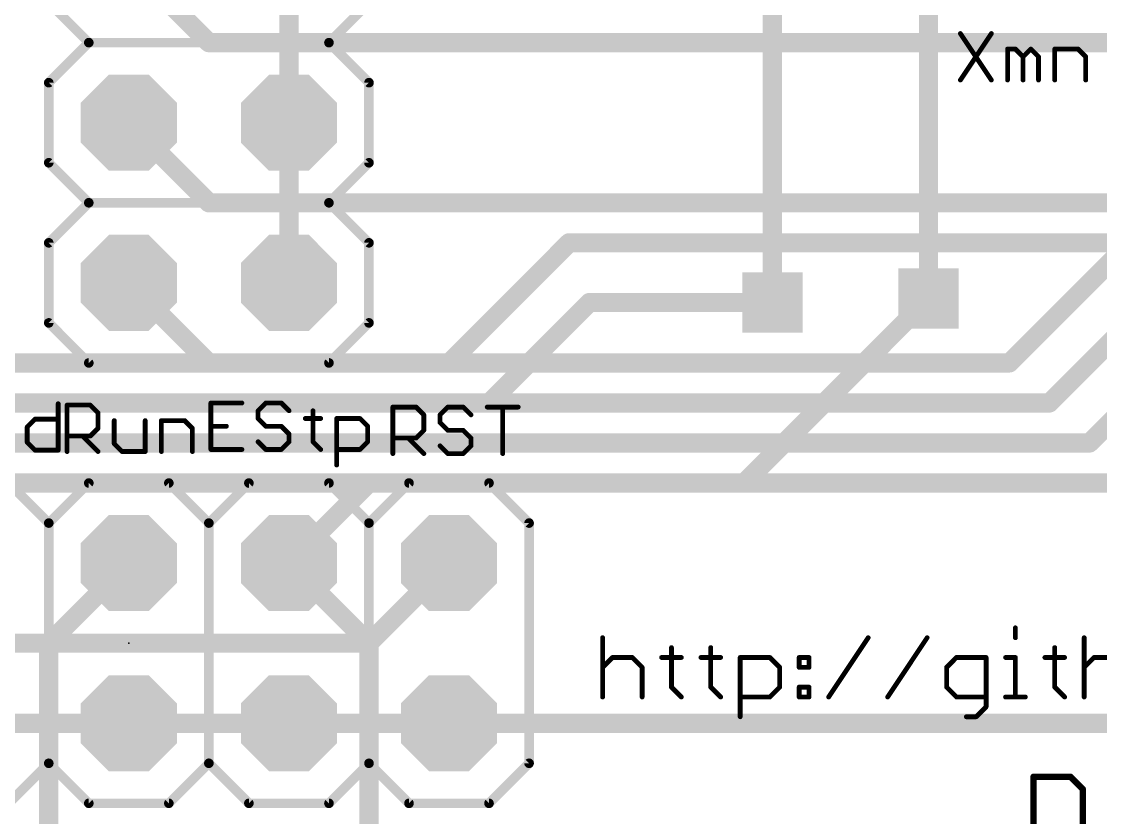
# Model space of a CAD drawing. Extents: x 6 to 93.4, y 7 to 66.
# Drawn here: x 45.29 to 62.4, y 16.29 to 28.91 of the extents above; entities that cross this region are included whole.
import ezdxf

# ---------------------------------------------------------------- set-up
doc = ezdxf.new("R2010")
doc.units = 0
for name, color, linetype in [('1', 22, 'CONTINUOUS'), ('112', 253, 'CONTINUOUS'), ('16', 175, 'CONTINUOUS'), ('17', 82, 'CONTINUOUS'), ('18', 82, 'CONTINUOUS'), ('21', 7, 'CONTINUOUS'), ('23', 7, 'CONTINUOUS'), ('51', 53, 'CONTINUOUS')]:
    doc.layers.add(name, color=color, linetype=linetype)

# ---------------------------------------------------------------- blocks, each defined once
blk = doc.blocks.new('RECT')
blk.add_solid([(-0.5, -0.5), (0.5, -0.5), (-0.5, 0.5), (0.5, 0.5)])
blk = doc.blocks.new('OCTAGONP')
at = {"const_width": 0.5}
blk.add_lwpolyline([(-0.25, -0.1036), (-0.25, 0.1036), (-0.1036, 0.25), (0.1036, 0.25), (0.25, 0.1036), (0.25, -0.1036), (0.1036, -0.25), (-0.1036, -0.25), (-0.25, -0.1036), (-0.25, 0.1036)], dxfattribs=at)
blk = doc.blocks.new('SQUAREV')
blk.add_solid([(-0.5, -0.5), (0.5, -0.5), (-0.5, 0.5), (0.5, 0.5)])

msp = doc.modelspace()

# ---------------------------------------------------------------- linework, layer by layer
at = {"layer": '1', "const_width": 0.3048}
for points in [[(57.2008, 30.48), (57.2008, 24.4526)], [(49.53, 29.845), (49.53, 27.305)], [(59.6773, 29.8323), (59.6773, 24.5161)], [(49.53, 24.765), (49.53, 27.305)], [(63.5, 26.035), (60.96, 23.495)], [(64.135, 25.4), (61.595, 22.86)], [(64.77, 24.765), (62.23, 22.225)], [(60.96, 23.495), (45.085, 23.495)], [(61.595, 22.86), (43.18, 22.86)], [(62.23, 22.225), (40.64, 22.225)], [(62.865, 21.59), (37.465, 21.59)], [(46.99, 20.32), (45.72, 19.05)], [(50.8, 19.05), (49.53, 20.32)], [(45.72, 19.05), (45.72, 15.875)], [(50.8, 15.24), (50.8, 19.05)]]:
    msp.add_lwpolyline(points, dxfattribs=at)
at = {"layer": '1', "const_width": 0.1524}
for points in [[(49.6062, 27.305, 1), (49.4538, 27.305)], [(49.4538, 27.305, 1), (49.6062, 27.305)], [(49.4538, 24.765, 1), (49.6062, 24.765)], [(57.1246, 24.4526, 1), (57.277, 24.4526)], [(59.6011, 24.5161, 1), (59.7535, 24.5161)], [(60.9061, 23.5489, 1), (61.0139, 23.4411)], [(60.96, 23.4188, 1), (60.96, 23.5712)], [(61.5411, 22.9139, 1), (61.6489, 22.8061)], [(61.595, 22.7838, 1), (61.595, 22.9362)], [(62.1761, 22.2789, 1), (62.2839, 22.1711)], [(62.23, 22.1488, 1), (62.23, 22.3012)], [(47.0439, 20.2661, 1), (46.9361, 20.3739)], [(49.5839, 20.3739, 1), (49.4761, 20.2661)], [(45.7962, 19.05, 1), (45.6438, 19.05)], [(45.6661, 19.1039, 1), (45.7739, 18.9961)], [(50.8762, 19.05, 1), (50.7238, 19.05)], [(50.7461, 18.9961, 1), (50.8539, 19.1039)]]:
    msp.add_lwpolyline(points, format="xyb", dxfattribs=at)
at = {"layer": '112'}
for points, const_width in [([(60.199, 28.7301, 1), (60.1672, 28.709)], 0.0381), ([(60.6904, 28.709, 1), (60.6587, 28.7301)], 0.0381), ([(60.9315, 28.4928, 1), (60.9315, 28.4547)], 0.0381), ([(60.9506, 28.4738, 1), (60.9125, 28.4738)], 0.0381), ([(61.0679, 28.4873, 1), (61.0409, 28.4603)], 0.0381), ([(61.0544, 28.4547, 1), (61.0544, 28.4928)], 0.0381), ([(61.3136, 28.4873, 1), (61.2867, 28.4603)], 0.0381), ([(61.3136, 28.4603, 1), (61.2867, 28.4873)], 0.0381), ([(61.699, 28.4738, 1), (61.6609, 28.4738)], 0.0381), ([(61.6799, 28.4928, 1), (61.6799, 28.4547)], 0.0381), ([(62.062, 28.4873, 1), (62.0351, 28.4603)], 0.0381), ([(62.0485, 28.4547, 1), (62.0485, 28.4928)], 0.0381), ([(61.1638, 28.3644, 1), (61.1907, 28.3374)], 0.0381), ([(61.1963, 28.3509, 1), (61.1582, 28.3509)], 0.0381), ([(61.1638, 28.3374, 1), (61.1907, 28.3644)], 0.0381), ([(61.4421, 28.3509, 1), (61.404, 28.3509)], 0.0381), ([(61.4095, 28.3374, 1), (61.4365, 28.3644)], 0.0381), ([(62.1905, 28.3509, 1), (62.1524, 28.3509)], 0.0381), ([(62.1579, 28.3374, 1), (62.1849, 28.3644)], 0.0381), ([(60.1672, 27.9929, 1), (60.199, 27.9717)], 0.0381), ([(60.6587, 27.9717, 1), (60.6904, 27.9929)], 0.0381), ([(60.9125, 27.9823, 1), (60.9506, 27.9823)], 0.0381), ([(61.1582, 27.9823, 1), (61.1963, 27.9823)], 0.0381), ([(61.404, 27.9823, 1), (61.4421, 27.9823)], 0.0381), ([(61.6609, 27.9823, 1), (61.699, 27.9823)], 0.0381), ([(62.1524, 27.9823, 1), (62.1905, 27.9823)], 0.0381), ([(45.8884, 22.8483, 1), (45.8503, 22.8483)], 0.0381), ([(46.0101, 22.8454, 1), (46.0101, 22.8073)], 0.0381), ([(46.0292, 22.8263, 1), (45.9911, 22.8263)], 0.0381), ([(46.3922, 22.8398, 1), (46.3652, 22.8129)], 0.0381), ([(46.3787, 22.8073, 1), (46.3787, 22.8454)], 0.0381), ([(48.2921, 22.8784, 1), (48.2921, 22.8403)], 0.0381), ([(48.3112, 22.8593, 1), (48.2731, 22.8593)], 0.0381), ([(48.7836, 22.8403, 1), (48.7836, 22.8784)], 0.0381), ([(49.027, 22.7499, 1), (49.054, 22.723)], 0.0381), ([(49.0596, 22.7365, 1), (49.0215, 22.7365)], 0.0381), ([(49.1634, 22.8784, 1), (49.1634, 22.8403)], 0.0381), ([(49.1769, 22.8459, 1), (49.1499, 22.8728)], 0.0381), ([(49.4226, 22.8728, 1), (49.3957, 22.8459)], 0.0381), ([(49.4091, 22.8403, 1), (49.4091, 22.8784)], 0.0381), ([(49.5185, 22.723, 1), (49.5455, 22.7499)], 0.0381), ([(49.9308, 22.7365, 1), (49.8927, 22.7365)], 0.0381), ([(51.1791, 22.8134, 1), (51.1791, 22.7753)], 0.0381), ([(51.1982, 22.7943, 1), (51.1601, 22.7943)], 0.0381), ([(51.5612, 22.8078, 1), (51.5342, 22.7809)], 0.0381), ([(51.5477, 22.7753, 1), (51.5477, 22.8134)], 0.0381), ([(52.0504, 22.8134, 1), (52.0504, 22.7753)], 0.0381), ([(52.0639, 22.7809, 1), (52.0369, 22.8078)], 0.0381), ([(52.3096, 22.8078, 1), (52.2827, 22.7809)], 0.0381), ([(52.2961, 22.7753, 1), (52.2961, 22.8134)], 0.0381), ([(52.6759, 22.8134, 1), (52.6759, 22.7753)], 0.0381), ([(52.9407, 22.7943, 1), (52.9026, 22.7943)], 0.0381), ([(53.1674, 22.7753, 1), (53.1674, 22.8134)], 0.0381), ([(45.5007, 22.6216, 1), (45.5007, 22.5835)], 0.0381), ([(45.5142, 22.5891, 1), (45.4873, 22.6161)], 0.0381), ([(45.8694, 22.5835, 1), (45.8694, 22.6216)], 0.0381), ([(46.5206, 22.7035, 1), (46.4825, 22.7035)], 0.0381), ([(46.4881, 22.69, 1), (46.5151, 22.7169)], 0.0381), ([(46.7776, 22.5806, 1), (46.7395, 22.5806)], 0.0381), ([(47.2691, 22.5806, 1), (47.2309, 22.5806)], 0.0381), ([(47.5069, 22.5996, 1), (47.5069, 22.5615)], 0.0381), ([(47.526, 22.5806, 1), (47.4879, 22.5806)], 0.0381), ([(47.889, 22.5941, 1), (47.8621, 22.5671)], 0.0381), ([(47.8755, 22.5615, 1), (47.8755, 22.5996)], 0.0381), ([(49.054, 22.6271, 1), (49.027, 22.6001)], 0.0381), ([(49.0215, 22.6136, 1), (49.0596, 22.6136)], 0.0381), ([(49.7889, 22.6326, 1), (49.7889, 22.5945)], 0.0381), ([(50.0347, 22.5945, 1), (50.0347, 22.6326)], 0.0381), ([(50.3069, 22.6136, 1), (50.2688, 22.6136)], 0.0381), ([(50.2879, 22.6326, 1), (50.2879, 22.5945)], 0.0381), ([(50.67, 22.6271, 1), (50.643, 22.6001)], 0.0381), ([(50.6565, 22.5945, 1), (50.6565, 22.6326)], 0.0381), ([(51.6896, 22.6715, 1), (51.6515, 22.6715)], 0.0381), ([(51.6571, 22.658, 1), (51.6841, 22.6849)], 0.0381), ([(51.9466, 22.6715, 1), (51.9085, 22.6715)], 0.0381), ([(51.914, 22.6849, 1), (51.941, 22.658)], 0.0381), ([(52.4055, 22.658, 1), (52.4325, 22.6849)], 0.0381), ([(45.3644, 22.4932, 1), (45.3913, 22.4662)], 0.0381), ([(45.3969, 22.4797, 1), (45.3588, 22.4797)], 0.0381), ([(46.4825, 22.4577, 1), (46.5206, 22.4577)], 0.0381), ([(46.5151, 22.4442, 1), (46.4881, 22.4712)], 0.0381), ([(48.0175, 22.4577, 1), (47.9794, 22.4577)], 0.0381), ([(47.9849, 22.4442, 1), (48.0119, 22.4712)], 0.0381), ([(48.2921, 22.5098, 1), (48.2921, 22.4717)], 0.0381), ([(48.5378, 22.4717, 1), (48.5378, 22.5098)], 0.0381), ([(49.1634, 22.5098, 1), (49.1634, 22.4717)], 0.0381), ([(49.1499, 22.4772, 1), (49.1769, 22.5042)], 0.0381), ([(49.4226, 22.5042, 1), (49.3957, 22.4772)], 0.0381), ([(49.4091, 22.4717, 1), (49.4091, 22.5098)], 0.0381), ([(50.7984, 22.4907, 1), (50.7603, 22.4907)], 0.0381), ([(50.7659, 22.4772, 1), (50.7928, 22.5042)], 0.0381), ([(51.6515, 22.4257, 1), (51.6896, 22.4257)], 0.0381), ([(51.6841, 22.4122, 1), (51.6571, 22.4392)], 0.0381), ([(51.941, 22.5621, 1), (51.914, 22.5351)], 0.0381), ([(51.9085, 22.5486, 1), (51.9466, 22.5486)], 0.0381), ([(52.0504, 22.4448, 1), (52.0504, 22.4067)], 0.0381), ([(52.0369, 22.4122, 1), (52.0639, 22.4392)], 0.0381), ([(52.3096, 22.4392, 1), (52.2827, 22.4122)], 0.0381), ([(52.2961, 22.4067, 1), (52.2961, 22.4448)], 0.0381), ([(45.3913, 22.2474, 1), (45.3644, 22.2205)], 0.0381), ([(45.3588, 22.234, 1), (45.3969, 22.234)], 0.0381), ([(46.0101, 22.3539, 1), (46.0101, 22.3158)], 0.0381), ([(46.2693, 22.3483, 1), (46.2424, 22.3214)], 0.0381), ([(46.3652, 22.3483, 1), (46.3922, 22.3214)], 0.0381), ([(46.3787, 22.3158, 1), (46.3787, 22.3539)], 0.0381), ([(49.054, 22.2584, 1), (49.027, 22.2315)], 0.0381), ([(49.5511, 22.3678, 1), (49.513, 22.3678)], 0.0381), ([(49.513, 22.245, 1), (49.5511, 22.245)], 0.0381), ([(49.5185, 22.3544, 1), (49.5455, 22.3813)], 0.0381), ([(49.5455, 22.2315, 1), (49.5185, 22.2584)], 0.0381), ([(49.8927, 22.245, 1), (49.9308, 22.245)], 0.0381), ([(49.9253, 22.2584, 1), (49.8983, 22.2315)], 0.0381), ([(50.7603, 22.245, 1), (50.7984, 22.245)], 0.0381), ([(50.7928, 22.2315, 1), (50.7659, 22.2584)], 0.0381), ([(51.1791, 22.3219, 1), (51.1791, 22.2838)], 0.0381), ([(51.4383, 22.3163, 1), (51.4114, 22.2894)], 0.0381), ([(51.5342, 22.3163, 1), (51.5612, 22.2894)], 0.0381), ([(51.5477, 22.2838, 1), (51.5477, 22.3219)], 0.0381), ([(52.4381, 22.3028, 1), (52.4, 22.3028)], 0.0381), ([(52.4055, 22.2894, 1), (52.4325, 22.3163)], 0.0381), ([(45.5007, 22.1302, 1), (45.5007, 22.0921)], 0.0381), ([(45.4873, 22.0976, 1), (45.5142, 22.1246)], 0.0381), ([(45.8503, 22.1111, 1), (45.8884, 22.1111)], 0.0381), ([(45.8694, 22.0921, 1), (45.8694, 22.1302)], 0.0381), ([(45.9911, 22.0891, 1), (46.0292, 22.0891)], 0.0381), ([(46.4881, 22.0756, 1), (46.5151, 22.1026)], 0.0381), ([(46.772, 22.2254, 1), (46.745, 22.1985)], 0.0381), ([(46.7395, 22.212, 1), (46.7776, 22.212)], 0.0381), ([(46.8814, 22.1082, 1), (46.8814, 22.0701)], 0.0381), ([(46.8679, 22.0756, 1), (46.8949, 22.1026)], 0.0381), ([(47.2309, 22.0891, 1), (47.2691, 22.0891)], 0.0381), ([(47.25, 22.0701, 1), (47.25, 22.1082)], 0.0381), ([(47.4879, 22.0891, 1), (47.526, 22.0891)], 0.0381), ([(47.9794, 22.0891, 1), (48.0175, 22.0891)], 0.0381), ([(48.2921, 22.1411, 1), (48.2921, 22.103)], 0.0381), ([(48.2731, 22.1221, 1), (48.3112, 22.1221)], 0.0381), ([(48.7836, 22.103, 1), (48.7836, 22.1411)], 0.0381), ([(49.1634, 22.1411, 1), (49.1634, 22.103)], 0.0381), ([(49.1499, 22.1086, 1), (49.1769, 22.1356)], 0.0381), ([(49.3957, 22.1356, 1), (49.4226, 22.1086)], 0.0381), ([(49.4091, 22.103, 1), (49.4091, 22.1411)], 0.0381), ([(50.0212, 22.1086, 1), (50.0481, 22.1356)], 0.0381), ([(50.2879, 22.1411, 1), (50.2879, 22.103)], 0.0381), ([(50.643, 22.1356, 1), (50.67, 22.1086)], 0.0381), ([(50.6565, 22.103, 1), (50.6565, 22.1411)], 0.0381), ([(51.6571, 22.0436, 1), (51.6841, 22.0706)], 0.0381), ([(51.941, 22.1934, 1), (51.914, 22.1665)], 0.0381), ([(52.0504, 22.0762, 1), (52.0504, 22.0381)], 0.0381), ([(52.0369, 22.0436, 1), (52.0639, 22.0706)], 0.0381), ([(52.2827, 22.0706, 1), (52.3096, 22.0436)], 0.0381), ([(52.2961, 22.0381, 1), (52.2961, 22.0762)], 0.0381), ([(52.4, 22.18, 1), (52.4381, 22.18)], 0.0381), ([(52.4325, 22.1665, 1), (52.4055, 22.1934)], 0.0381), ([(51.1601, 22.0571, 1), (51.1982, 22.0571)], 0.0381), ([(52.9026, 22.0571, 1), (52.9407, 22.0571)], 0.0381), ([(50.2688, 21.8764, 1), (50.3069, 21.8764)], 0.0381), ([(54.5257, 19.1367, 1), (54.4876, 19.1367)], 0.0381), ([(58.7357, 19.1261, 1), (58.704, 19.1473)], 0.0381), ([(59.6713, 19.1261, 1), (59.6396, 19.1473)], 0.0381), ([(61.0752, 19.2935, 1), (61.0371, 19.2935)], 0.0381), ([(62.1658, 19.1367, 1), (62.1277, 19.1367)], 0.0381), ([(55.618, 18.9799, 1), (55.5799, 18.9799)], 0.0381), ([(56.2417, 18.9799, 1), (56.2036, 18.9799)], 0.0381), ([(61.0371, 19.1367, 1), (61.0752, 19.1367)], 0.0381), ([(61.6989, 18.9799, 1), (61.6608, 18.9799)], 0.0381), ([(54.6634, 18.8422, 1), (54.6634, 18.8041)], 0.0381), ([(54.6769, 18.8097, 1), (54.65, 18.8366)], 0.0381), ([(54.9904, 18.8366, 1), (54.9635, 18.8097)], 0.0381), ([(54.977, 18.8041, 1), (54.977, 18.8422)], 0.0381), ([(55.4422, 18.8422, 1), (55.4422, 18.8041)], 0.0381), ([(55.7557, 18.8041, 1), (55.7557, 18.8422)], 0.0381), ([(56.0659, 18.8422, 1), (56.0659, 18.8041)], 0.0381), ([(56.3794, 18.8041, 1), (56.3794, 18.8422)], 0.0381), ([(56.7086, 18.8232, 1), (56.6705, 18.8232)], 0.0381), ([(56.6895, 18.8422, 1), (56.6895, 18.8041)], 0.0381), ([(57.1733, 18.8366, 1), (57.1464, 18.8097)], 0.0381), ([(57.1598, 18.8041, 1), (57.1598, 18.8422)], 0.0381), ([(57.6441, 18.8232, 1), (57.606, 18.8232)], 0.0381), ([(57.6251, 18.8422, 1), (57.6251, 18.8041)], 0.0381), ([(57.8009, 18.8232, 1), (57.7628, 18.8232)], 0.0381), ([(57.7818, 18.8041, 1), (57.7818, 18.8422)], 0.0381), ([(60.1206, 18.8422, 1), (60.1206, 18.8041)], 0.0381), ([(60.1341, 18.8097, 1), (60.1072, 18.8366)], 0.0381), ([(60.61, 18.8232, 1), (60.5719, 18.8232)], 0.0381), ([(60.5909, 18.8041, 1), (60.5909, 18.8422)], 0.0381), ([(60.8994, 18.8422, 1), (60.8994, 18.8041)], 0.0381), ([(61.0752, 18.8232, 1), (61.0371, 18.8232)], 0.0381), ([(61.0561, 18.8041, 1), (61.0561, 18.8422)], 0.0381), ([(61.5231, 18.8422, 1), (61.5231, 18.8041)], 0.0381), ([(61.8366, 18.8041, 1), (61.8366, 18.8422)], 0.0381), ([(62.3035, 18.8422, 1), (62.3035, 18.8041)], 0.0381), ([(62.317, 18.8097, 1), (62.29, 18.8366)], 0.0381), ([(54.4932, 18.6799, 1), (54.5201, 18.6529)], 0.0381), ([(55.1528, 18.6664, 1), (55.1147, 18.6664)], 0.0381), ([(55.1203, 18.6529, 1), (55.1472, 18.6799)], 0.0381), ([(57.3357, 18.6664, 1), (57.2976, 18.6664)], 0.0381), ([(57.3031, 18.6529, 1), (57.3301, 18.6799)], 0.0381), ([(57.6251, 18.6854, 1), (57.6251, 18.6473)], 0.0381), ([(57.606, 18.6664, 1), (57.6441, 18.6664)], 0.0381), ([(57.7628, 18.6664, 1), (57.8009, 18.6664)], 0.0381), ([(57.7818, 18.6473, 1), (57.7818, 18.6854)], 0.0381), ([(59.9504, 18.6799, 1), (59.9773, 18.6529)], 0.0381), ([(59.9829, 18.6664, 1), (59.9448, 18.6664)], 0.0381), ([(62.1333, 18.6799, 1), (62.1602, 18.6529)], 0.0381), ([(55.6124, 18.3663, 1), (55.5855, 18.3394)], 0.0381), ([(55.5799, 18.3529, 1), (55.618, 18.3529)], 0.0381), ([(56.2361, 18.3663, 1), (56.2092, 18.3394)], 0.0381), ([(56.2036, 18.3529, 1), (56.2417, 18.3529)], 0.0381), ([(57.2976, 18.3529, 1), (57.3357, 18.3529)], 0.0381), ([(57.3301, 18.3394, 1), (57.3031, 18.3663)], 0.0381), ([(57.6251, 18.3719, 1), (57.6251, 18.3338)], 0.0381), ([(57.6441, 18.3529, 1), (57.606, 18.3529)], 0.0381), ([(57.8009, 18.3529, 1), (57.7628, 18.3529)], 0.0381), ([(57.7818, 18.3338, 1), (57.7818, 18.3719)], 0.0381), ([(59.9773, 18.3663, 1), (59.9504, 18.3394)], 0.0381), ([(59.9448, 18.3529, 1), (59.9829, 18.3529)], 0.0381), ([(61.6933, 18.3663, 1), (61.6664, 18.3394)], 0.0381), ([(61.6608, 18.3529, 1), (61.6989, 18.3529)], 0.0381), ([(54.4876, 18.1961, 1), (54.5257, 18.1961)], 0.0381), ([(55.1147, 18.1961, 1), (55.1528, 18.1961)], 0.0381), ([(55.7423, 18.1826, 1), (55.7692, 18.2096)], 0.0381), ([(56.3659, 18.1826, 1), (56.3929, 18.2096)], 0.0381), ([(56.6895, 18.2152, 1), (56.6895, 18.1771)], 0.0381), ([(57.1464, 18.2096, 1), (57.1733, 18.1826)], 0.0381), ([(57.1598, 18.1771, 1), (57.1598, 18.2152)], 0.0381), ([(57.6251, 18.2152, 1), (57.6251, 18.1771)], 0.0381), ([(57.606, 18.1961, 1), (57.6441, 18.1961)], 0.0381), ([(57.7628, 18.1961, 1), (57.8009, 18.1961)], 0.0381), ([(57.7818, 18.1771, 1), (57.7818, 18.2152)], 0.0381), ([(58.077, 18.2067, 1), (58.1087, 18.1855)], 0.0381), ([(59.0125, 18.2067, 1), (59.0442, 18.1855)], 0.0381), ([(60.1206, 18.2152, 1), (60.1206, 18.1771)], 0.0381), ([(60.1072, 18.1826, 1), (60.1341, 18.2096)], 0.0381), ([(60.5909, 18.1771, 1), (60.5909, 18.2152)], 0.0381), ([(60.8994, 18.2152, 1), (60.8994, 18.1771)], 0.0381), ([(61.0371, 18.1961, 1), (61.0752, 18.1961)], 0.0381), ([(61.2129, 18.1771, 1), (61.2129, 18.2152)], 0.0381), ([(61.8231, 18.1826, 1), (61.8501, 18.2096)], 0.0381), ([(62.1277, 18.1961, 1), (62.1658, 18.1961)], 0.0381), ([(60.5719, 18.0393, 1), (60.61, 18.0393)], 0.0381), ([(60.6044, 18.0259, 1), (60.5775, 18.0528)], 0.0381), ([(56.6705, 17.8826, 1), (56.7086, 17.8826)], 0.0381), ([(60.2774, 17.9016, 1), (60.2774, 17.8635)], 0.0381), ([(60.4207, 17.896, 1), (60.4476, 17.8691)], 0.0381), ([(60.4342, 17.8635, 1), (60.4342, 17.9016)], 0.0381), ([(61.3694, 16.9312, 1), (61.3186, 16.9312)], 0.0508), ([(61.344, 16.9566, 1), (61.344, 16.9058)], 0.0508), ([(61.9467, 16.9492, 1), (61.9107, 16.9132)], 0.0508), ([(61.9287, 16.9058, 1), (61.9287, 16.9566)], 0.0508), ([(62.149, 16.7363, 1), (62.0982, 16.7363)], 0.0508), ([(62.1056, 16.7183, 1), (62.1416, 16.7543)], 0.0508)]:
    msp.add_lwpolyline(points, format="xyb", dxfattribs=dict(at, const_width=const_width))
for points, const_width in [([(60.1831, 28.7195), (60.6746, 27.9823)], 0.0762), ([(60.6746, 28.7195), (60.1831, 27.9823)], 0.0762), ([(60.9315, 27.9823), (60.9315, 28.4738)], 0.0762), ([(60.9315, 28.4738), (61.0544, 28.4738)], 0.0762), ([(61.0544, 28.4738), (61.1773, 28.3509)], 0.0762), ([(61.1773, 28.3509), (61.3001, 28.4738)], 0.0762), ([(61.3001, 28.4738), (61.423, 28.3509)], 0.0762), ([(61.6799, 27.9823), (61.6799, 28.4738)], 0.0762), ([(61.6799, 28.4738), (62.0485, 28.4738)], 0.0762), ([(62.0485, 28.4738), (62.1714, 28.3509)], 0.0762), ([(61.1773, 28.3509), (61.1773, 27.9823)], 0.0762), ([(61.423, 28.3509), (61.423, 27.9823)], 0.0762), ([(62.1714, 28.3509), (62.1714, 27.9823)], 0.0762), ([(45.8694, 22.8483), (45.8694, 22.1111)], 0.0762), ([(46.0101, 22.0891), (46.0101, 22.8263)], 0.0762), ([(46.0101, 22.8263), (46.3787, 22.8263)], 0.0762), ([(46.3787, 22.8263), (46.5016, 22.7035)], 0.0762), ([(48.7836, 22.8593), (48.2921, 22.8593)], 0.0762), ([(48.2921, 22.8593), (48.2921, 22.1221)], 0.0762), ([(49.1634, 22.8593), (49.0405, 22.7365)], 0.0762), ([(49.0405, 22.7365), (49.0405, 22.6136)], 0.0762), ([(49.4091, 22.8593), (49.1634, 22.8593)], 0.0762), ([(49.532, 22.7365), (49.4091, 22.8593)], 0.0762), ([(49.9118, 22.7365), (49.9118, 22.245)], 0.0762), ([(51.1791, 22.0571), (51.1791, 22.7943)], 0.0762), ([(51.1791, 22.7943), (51.5477, 22.7943)], 0.0762), ([(51.5477, 22.7943), (51.6706, 22.6715)], 0.0762), ([(52.0504, 22.7943), (51.9275, 22.6715)], 0.0762), ([(52.2961, 22.7943), (52.0504, 22.7943)], 0.0762), ([(52.419, 22.6715), (52.2961, 22.7943)], 0.0762), ([(52.6759, 22.7943), (53.1674, 22.7943)], 0.0762), ([(52.9217, 22.0571), (52.9217, 22.7943)], 0.0762), ([(45.3779, 22.4797), (45.5007, 22.6026)], 0.0762), ([(45.5007, 22.6026), (45.8694, 22.6026)], 0.0762), ([(46.5016, 22.7035), (46.5016, 22.4577)], 0.0762), ([(46.7585, 22.5806), (46.7585, 22.212)], 0.0762), ([(47.25, 22.0891), (47.25, 22.5806)], 0.0762), ([(47.5069, 22.0891), (47.5069, 22.5806)], 0.0762), ([(47.5069, 22.5806), (47.8755, 22.5806)], 0.0762), ([(47.8755, 22.5806), (47.9984, 22.4577)], 0.0762), ([(49.0405, 22.6136), (49.1634, 22.4907)], 0.0762), ([(49.7889, 22.6136), (50.0347, 22.6136)], 0.0762), ([(50.2879, 21.8764), (50.2879, 22.6136)], 0.0762), ([(50.2879, 22.6136), (50.6565, 22.6136)], 0.0762), ([(50.6565, 22.6136), (50.7794, 22.4907)], 0.0762), ([(51.6706, 22.6715), (51.6706, 22.4257)], 0.0762), ([(51.9275, 22.6715), (51.9275, 22.5486)], 0.0762), ([(45.3779, 22.234), (45.3779, 22.4797)], 0.0762), ([(46.5016, 22.4577), (46.3787, 22.3348)], 0.0762), ([(47.9984, 22.4577), (47.9984, 22.0891)], 0.0762), ([(48.2921, 22.4907), (48.5378, 22.4907)], 0.0762), ([(49.1634, 22.4907), (49.4091, 22.4907)], 0.0762), ([(49.4091, 22.4907), (49.532, 22.3678)], 0.0762), ([(50.7794, 22.4907), (50.7794, 22.245)], 0.0762), ([(51.6706, 22.4257), (51.5477, 22.3028)], 0.0762), ([(51.9275, 22.5486), (52.0504, 22.4257)], 0.0762), ([(52.0504, 22.4257), (52.2961, 22.4257)], 0.0762), ([(52.2961, 22.4257), (52.419, 22.3028)], 0.0762), ([(45.5007, 22.1111), (45.3779, 22.234)], 0.0762), ([(46.3787, 22.3348), (46.0101, 22.3348)], 0.0762), ([(46.2558, 22.3348), (46.5016, 22.0891)], 0.0762), ([(49.1634, 22.1221), (49.0405, 22.245)], 0.0762), ([(49.532, 22.245), (49.4091, 22.1221)], 0.0762), ([(49.532, 22.3678), (49.532, 22.245)], 0.0762), ([(49.9118, 22.245), (50.0347, 22.1221)], 0.0762), ([(50.7794, 22.245), (50.6565, 22.1221)], 0.0762), ([(51.5477, 22.3028), (51.1791, 22.3028)], 0.0762), ([(51.4248, 22.3028), (51.6706, 22.0571)], 0.0762), ([(52.419, 22.3028), (52.419, 22.18)], 0.0762), ([(45.8694, 22.1111), (45.5007, 22.1111)], 0.0762), ([(46.7585, 22.212), (46.8814, 22.0891)], 0.0762), ([(46.8814, 22.0891), (47.25, 22.0891)], 0.0762), ([(48.2921, 22.1221), (48.7836, 22.1221)], 0.0762), ([(49.4091, 22.1221), (49.1634, 22.1221)], 0.0762), ([(50.6565, 22.1221), (50.2879, 22.1221)], 0.0762), ([(52.0504, 22.0571), (51.9275, 22.18)], 0.0762), ([(52.2961, 22.0571), (52.0504, 22.0571)], 0.0762), ([(52.419, 22.18), (52.2961, 22.0571)], 0.0762), ([(54.5067, 19.1367), (54.5067, 18.1961)], 0.0762), ([(58.0928, 18.1961), (58.7199, 19.1367)], 0.0762), ([(59.0283, 18.1961), (59.6554, 19.1367)], 0.0762), ([(61.0561, 19.2935), (61.0561, 19.1367)], 0.0762), ([(62.1467, 19.1367), (62.1467, 18.1961)], 0.0762), ([(55.599, 18.9799), (55.599, 18.3529)], 0.0762), ([(56.2226, 18.9799), (56.2226, 18.3529)], 0.0762), ([(61.6798, 18.9799), (61.6798, 18.3529)], 0.0762), ([(54.5067, 18.6664), (54.6634, 18.8232)], 0.0762), ([(54.6634, 18.8232), (54.977, 18.8232)], 0.0762), ([(54.977, 18.8232), (55.1337, 18.6664)], 0.0762), ([(55.4422, 18.8232), (55.7557, 18.8232)], 0.0762), ([(56.0659, 18.8232), (56.3794, 18.8232)], 0.0762), ([(56.6895, 17.8826), (56.6895, 18.8232)], 0.0762), ([(56.6895, 18.8232), (57.1598, 18.8232)], 0.0762), ([(57.1598, 18.8232), (57.3166, 18.6664)], 0.0762), ([(57.6251, 18.8232), (57.7818, 18.8232)], 0.0762), ([(57.6251, 18.6664), (57.6251, 18.8232)], 0.0762), ([(57.7818, 18.8232), (57.7818, 18.6664)], 0.0762), ([(60.1206, 18.8232), (59.9639, 18.6664)], 0.0762), ([(60.5909, 18.8232), (60.1206, 18.8232)], 0.0762), ([(60.5909, 18.0393), (60.5909, 18.8232)], 0.0762), ([(60.8994, 18.8232), (61.0561, 18.8232)], 0.0762), ([(61.0561, 18.8232), (61.0561, 18.1961)], 0.0762), ([(61.5231, 18.8232), (61.8366, 18.8232)], 0.0762), ([(62.1467, 18.6664), (62.3035, 18.8232)], 0.0762), ([(62.3035, 18.8232), (62.617, 18.8232)], 0.0762), ([(55.1337, 18.6664), (55.1337, 18.1961)], 0.0762), ([(57.3166, 18.6664), (57.3166, 18.3529)], 0.0762), ([(57.7818, 18.6664), (57.6251, 18.6664)], 0.0762), ([(59.9639, 18.6664), (59.9639, 18.3529)], 0.0762), ([(55.599, 18.3529), (55.7557, 18.1961)], 0.0762), ([(56.2226, 18.3529), (56.3794, 18.1961)], 0.0762), ([(57.3166, 18.3529), (57.1598, 18.1961)], 0.0762), ([(57.6251, 18.3529), (57.7818, 18.3529)], 0.0762), ([(57.6251, 18.1961), (57.6251, 18.3529)], 0.0762), ([(57.7818, 18.3529), (57.7818, 18.1961)], 0.0762), ([(59.9639, 18.3529), (60.1206, 18.1961)], 0.0762), ([(61.6798, 18.3529), (61.8366, 18.1961)], 0.0762), ([(57.1598, 18.1961), (56.6895, 18.1961)], 0.0762), ([(57.7818, 18.1961), (57.6251, 18.1961)], 0.0762), ([(60.1206, 18.1961), (60.5909, 18.1961)], 0.0762), ([(60.8994, 18.1961), (61.2129, 18.1961)], 0.0762), ([(60.4342, 17.8826), (60.5909, 18.0393)], 0.0762), ([(60.2774, 17.8826), (60.4342, 17.8826)], 0.0762), ([(61.344, 16.9312), (61.344, 15.7618)], 0.1016), ([(61.9287, 16.9312), (61.344, 16.9312)], 0.1016), ([(62.1236, 16.7363), (61.9287, 16.9312)], 0.1016), ([(62.1236, 15.9567), (62.1236, 16.7363)], 0.1016)]:
    msp.add_lwpolyline(points, dxfattribs=dict(at, const_width=const_width))
at = {"layer": '16', "const_width": 0.3048}
for points in [[(48.26, 28.575), (46.99, 29.845)], [(64.77, 28.575), (48.26, 28.575)], [(48.26, 26.035), (46.99, 27.305)], [(69.215, 26.035), (48.26, 26.035)], [(52.07, 23.495), (53.975, 25.4)], [(53.975, 25.4), (74.295, 25.4)], [(48.26, 23.495), (46.99, 24.765)], [(59.6773, 24.5161), (56.7512, 21.59)], [(52.705, 22.86), (54.2976, 24.4526)], [(54.2976, 24.4526), (57.2008, 24.4526)], [(52.07, 23.495), (48.26, 23.495)], [(28.575, 22.86), (52.705, 22.86)], [(50.8, 21.59), (49.53, 20.32)], [(56.7512, 21.59), (50.8, 21.59)], [(50.8, 19.05), (52.07, 20.32)], [(39.37, 19.05), (50.8, 19.05)], [(44.45, 17.78), (46.99, 17.78)], [(46.99, 17.78), (49.53, 17.78)], [(49.53, 17.78), (52.07, 17.78)], [(49.53, 17.78), (79.375, 17.78)]]:
    msp.add_lwpolyline(points, dxfattribs=at)
at = {"layer": '16', "const_width": 0.1524}
for points in [[(48.26, 28.6512, 1), (48.26, 28.4988)], [(48.2061, 28.5211, 1), (48.3139, 28.6289)], [(47.0439, 27.3589, 1), (46.9361, 27.2511)], [(48.26, 26.1112, 1), (48.26, 25.9588)], [(48.2061, 25.9811, 1), (48.3139, 26.0889)], [(53.975, 25.4762, 1), (53.975, 25.3238)], [(54.0289, 25.3461, 1), (53.9211, 25.4539)], [(47.0439, 24.8189, 1), (46.9361, 24.7111)], [(59.7312, 24.4622, 1), (59.6234, 24.57)], [(54.2976, 24.5288, 1), (54.2976, 24.3764)], [(54.3515, 24.3987, 1), (54.2437, 24.5065)], [(57.2008, 24.3764, 1), (57.2008, 24.5288)], [(48.26, 23.5712, 1), (48.26, 23.4188)], [(48.2061, 23.4411, 1), (48.3139, 23.5489)], [(52.0161, 23.5489, 1), (52.1239, 23.4411)], [(52.07, 23.4188, 1), (52.07, 23.5712)], [(52.6511, 22.9139, 1), (52.7589, 22.8061)], [(52.705, 22.7838, 1), (52.705, 22.9362)], [(50.8, 21.6662, 1), (50.8, 21.5138)], [(50.8539, 21.5361, 1), (50.7461, 21.6439)], [(56.7512, 21.5138, 1), (56.7512, 21.6662)], [(56.6973, 21.6439, 1), (56.8051, 21.5361)], [(49.4761, 20.3739, 1), (49.5839, 20.2661)], [(52.1239, 20.2661, 1), (52.0161, 20.3739)], [(50.7461, 19.1039, 1), (50.8539, 18.9961)], [(50.8, 18.9738, 1), (50.8, 19.1262)], [(46.99, 17.8562, 1), (46.99, 17.7038)], [(46.99, 17.7038, 1), (46.99, 17.8562)], [(49.53, 17.8562, 1), (49.53, 17.7038)], [(49.53, 17.8562, 1), (49.53, 17.7038)], [(49.53, 17.7038, 1), (49.53, 17.8562)], [(52.07, 17.7038, 1), (52.07, 17.8562)]]:
    msp.add_lwpolyline(points, format="xyb", dxfattribs=at)
at = {"layer": '21', "const_width": 0.1524}
for points in [[(46.355, 28.575), (45.72, 29.21)], [(50.8, 29.21), (50.165, 28.575)], [(46.355, 28.575), (45.72, 27.94)], [(50.165, 28.575), (46.355, 28.575)], [(50.165, 28.575), (50.8, 27.94)], [(45.72, 26.67), (45.72, 27.94)], [(50.8, 27.94), (50.8, 26.67)], [(46.355, 26.035), (45.72, 26.67)], [(50.165, 26.035), (50.8, 26.67)], [(46.355, 26.035), (45.72, 25.4)], [(50.165, 26.035), (46.355, 26.035)], [(50.165, 26.035), (50.8, 25.4)], [(45.72, 24.13), (45.72, 25.4)], [(50.8, 25.4), (50.8, 24.13)], [(46.355, 23.495), (45.72, 24.13)], [(50.165, 23.495), (50.8, 24.13)], [(50.165, 23.495), (46.355, 23.495)], [(45.085, 21.59), (45.72, 20.955)], [(45.72, 20.955), (46.355, 21.59)], [(46.355, 21.59), (47.625, 21.59)], [(47.625, 21.59), (48.26, 20.955)], [(48.26, 20.955), (48.895, 21.59)], [(48.895, 21.59), (50.165, 21.59)], [(50.165, 21.59), (50.8, 20.955)], [(50.8, 20.955), (51.435, 21.59)], [(51.435, 21.59), (52.705, 21.59)], [(52.705, 21.59), (53.34, 20.955)], [(45.72, 20.955), (45.72, 17.145)], [(48.26, 20.955), (48.26, 17.145)], [(50.8, 20.955), (50.8, 17.145)], [(53.34, 20.955), (53.34, 17.145)], [(45.085, 16.51), (45.72, 17.145)], [(45.72, 17.145), (46.355, 16.51)], [(47.625, 16.51), (48.26, 17.145)], [(48.26, 17.145), (48.895, 16.51)], [(50.165, 16.51), (50.8, 17.145)], [(50.8, 17.145), (51.435, 16.51)], [(52.705, 16.51), (53.34, 17.145)], [(46.355, 16.51), (47.625, 16.51)], [(48.895, 16.51), (50.165, 16.51)], [(51.435, 16.51), (52.705, 16.51)]]:
    msp.add_lwpolyline(points, dxfattribs=at)
at = {"layer": '21', "const_width": 0.0762}
for points in [[(46.355, 28.6131, 1), (46.355, 28.5369)], [(46.3819, 28.5481, 1), (46.3281, 28.6019)], [(46.3281, 28.5481, 1), (46.3819, 28.6019)], [(50.1919, 28.6019, 1), (50.1381, 28.5481)], [(50.1381, 28.6019, 1), (50.1919, 28.5481)], [(50.165, 28.5369, 1), (50.165, 28.6131)], [(45.7581, 27.94, 1), (45.6819, 27.94)], [(45.6931, 27.9669, 1), (45.7469, 27.9131)], [(50.8381, 27.94, 1), (50.7619, 27.94)], [(50.7731, 27.9131, 1), (50.8269, 27.9669)], [(45.6819, 26.67, 1), (45.7581, 26.67)], [(45.7469, 26.6969, 1), (45.6931, 26.6431)], [(50.7619, 26.67, 1), (50.8381, 26.67)], [(50.8269, 26.6431, 1), (50.7731, 26.6969)], [(46.355, 26.0731, 1), (46.355, 25.9969)], [(46.3819, 26.0081, 1), (46.3281, 26.0619)], [(46.3281, 26.0081, 1), (46.3819, 26.0619)], [(50.1919, 26.0619, 1), (50.1381, 26.0081)], [(50.1381, 26.0619, 1), (50.1919, 26.0081)], [(50.165, 25.9969, 1), (50.165, 26.0731)], [(45.7581, 25.4, 1), (45.6819, 25.4)], [(45.6931, 25.4269, 1), (45.7469, 25.3731)], [(50.8381, 25.4, 1), (50.7619, 25.4)], [(50.7731, 25.3731, 1), (50.8269, 25.4269)], [(45.6819, 24.13, 1), (45.7581, 24.13)], [(45.7469, 24.1569, 1), (45.6931, 24.1031)], [(50.7619, 24.13, 1), (50.8381, 24.13)], [(50.8269, 24.1031, 1), (50.7731, 24.1569)], [(46.355, 23.5331, 1), (46.355, 23.4569)], [(46.3281, 23.4681, 1), (46.3819, 23.5219)], [(50.1381, 23.5219, 1), (50.1919, 23.4681)], [(50.165, 23.4569, 1), (50.165, 23.5331)], [(46.355, 21.6281, 1), (46.355, 21.5519)], [(46.3819, 21.5631, 1), (46.3281, 21.6169)], [(47.6519, 21.6169, 1), (47.5981, 21.5631)], [(47.625, 21.5519, 1), (47.625, 21.6281)], [(48.895, 21.6281, 1), (48.895, 21.5519)], [(48.9219, 21.5631, 1), (48.8681, 21.6169)], [(50.1919, 21.6169, 1), (50.1381, 21.5631)], [(50.165, 21.5519, 1), (50.165, 21.6281)], [(51.435, 21.6281, 1), (51.435, 21.5519)], [(51.4619, 21.5631, 1), (51.4081, 21.6169)], [(52.7319, 21.6169, 1), (52.6781, 21.5631)], [(52.705, 21.5519, 1), (52.705, 21.6281)], [(45.7581, 20.955, 1), (45.6819, 20.955)], [(45.6931, 20.9819, 1), (45.7469, 20.9281)], [(45.6931, 20.9281, 1), (45.7469, 20.9819)], [(48.2981, 20.955, 1), (48.2219, 20.955)], [(48.2331, 20.9819, 1), (48.2869, 20.9281)], [(48.2331, 20.9281, 1), (48.2869, 20.9819)], [(50.8381, 20.955, 1), (50.7619, 20.955)], [(50.7731, 20.9819, 1), (50.8269, 20.9281)], [(50.7731, 20.9281, 1), (50.8269, 20.9819)], [(53.3781, 20.955, 1), (53.3019, 20.955)], [(53.3131, 20.9281, 1), (53.3669, 20.9819)], [(45.6819, 17.145, 1), (45.7581, 17.145)], [(45.7469, 17.1719, 1), (45.6931, 17.1181)], [(45.7469, 17.1181, 1), (45.6931, 17.1719)], [(48.2219, 17.145, 1), (48.2981, 17.145)], [(48.2869, 17.1719, 1), (48.2331, 17.1181)], [(48.2869, 17.1181, 1), (48.2331, 17.1719)], [(50.7619, 17.145, 1), (50.8381, 17.145)], [(50.8269, 17.1719, 1), (50.7731, 17.1181)], [(50.8269, 17.1181, 1), (50.7731, 17.1719)], [(53.3019, 17.145, 1), (53.3781, 17.145)], [(53.3669, 17.1181, 1), (53.3131, 17.1719)], [(46.355, 16.5481, 1), (46.355, 16.4719)], [(46.3281, 16.4831, 1), (46.3819, 16.5369)], [(47.5981, 16.5369, 1), (47.6519, 16.4831)], [(47.625, 16.4719, 1), (47.625, 16.5481)], [(48.895, 16.5481, 1), (48.895, 16.4719)], [(48.8681, 16.4831, 1), (48.9219, 16.5369)], [(50.1381, 16.5369, 1), (50.1919, 16.4831)], [(50.165, 16.4719, 1), (50.165, 16.5481)], [(51.435, 16.5481, 1), (51.435, 16.4719)], [(51.4081, 16.4831, 1), (51.4619, 16.5369)], [(52.6781, 16.5369, 1), (52.7319, 16.4831)], [(52.705, 16.4719, 1), (52.705, 16.5481)]]:
    msp.add_lwpolyline(points, format="xyb", dxfattribs=at)
at = {"layer": '23'}
msp.add_point((46.99, 19.05), dxfattribs=at)

# ---------------------------------------------------------------- block references
at = {"layer": '17', "xscale": 1.524, "yscale": 1.524, "rotation": 270}
for p in [(46.99, 27.305), (46.99, 27.305), (49.53, 27.305), (49.53, 27.305), (46.99, 24.765), (46.99, 24.765), (49.53, 24.765), (49.53, 24.765)]:
    msp.add_blockref('OCTAGONP', p, dxfattribs=at)
at = {"layer": '17', "xscale": 1.524, "yscale": 1.524}
for p in [(46.99, 20.32), (46.99, 20.32), (49.53, 20.32), (49.53, 20.32), (52.07, 20.32), (52.07, 20.32), (46.99, 17.78), (46.99, 17.78), (49.53, 17.78), (49.53, 17.78), (52.07, 17.78), (52.07, 17.78)]:
    msp.add_blockref('OCTAGONP', p, dxfattribs=at)
at = {"layer": '18', "xscale": 0.9556, "yscale": 0.9556}
for p in [(59.6773, 24.5161), (59.6773, 24.5161), (57.2008, 24.4526), (57.2008, 24.4526)]:
    msp.add_blockref('SQUAREV', p, dxfattribs=at)
at = {"layer": '21', "xscale": 0.508, "yscale": 0.508, "rotation": 270}
for p in [(46.99, 27.305), (49.53, 27.305), (46.99, 24.765), (49.53, 24.765)]:
    msp.add_blockref('RECT', p, dxfattribs=at)
at = {"layer": '51', "xscale": 0.508, "yscale": 0.508}
for p in [(46.99, 20.32), (49.53, 20.32), (52.07, 20.32), (46.99, 17.78), (49.53, 17.78), (52.07, 17.78)]:
    msp.add_blockref('RECT', p, dxfattribs=at)

doc.saveas('drawing.dxf')
